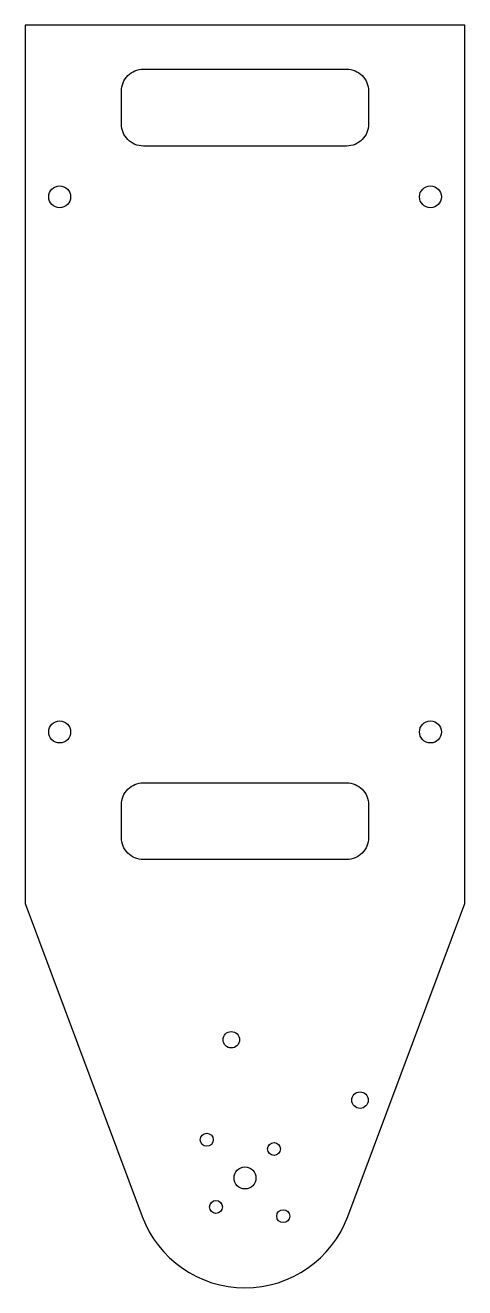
# Model space of a CAD drawing. Header units: inches. Extents: x -4 to 0, y -11.5 to 0.
import ezdxf

# ---------------------------------------------------------------- set-up
doc = ezdxf.new("R2010")
doc.units = ezdxf.units.IN
doc.layers.get('0').update_dxf_attribs({"linetype": 'CONTINUOUS'})

msp = doc.modelspace()

# ---------------------------------------------------------------- linework, layer by layer
for points in [[(0, -8), (0, 0), (-4, 0), (-4, -8), (-2.937, -10.85, 0.694254), (-1.063, -10.85)], [(-0.875, -0.6), (-0.875, -0.9, -0.414214), (-1.075, -1.1), (-2.925, -1.1, -0.414214), (-3.125, -0.9), (-3.125, -0.6, -0.414214), (-2.925, -0.4), (-1.075, -0.4, -0.414214)], [(-1.075, -7.6), (-2.925, -7.6, -0.414214), (-3.125, -7.4), (-3.125, -7.1, -0.414214), (-2.925, -6.9), (-1.075, -6.9, -0.414214), (-0.875, -7.1), (-0.875, -7.4, -0.414214)]]:
    msp.add_lwpolyline(points, format="xyb", close=True)
for centre, radius in [((-3.687, -1.563), 0.1), ((-0.312, -1.563), 0.1), ((-3.687, -6.437), 0.1), ((-0.312, -6.437), 0.1), ((-2.125, -9.241), 0.075), ((-0.953, -9.791), 0.075), ((-2.348, -10.152), 0.0591), ((-1.736, -10.236), 0.0591), ((-2, -10.5), 0.1), ((-2.264, -10.764), 0.0591), ((-1.652, -10.848), 0.0591)]:
    msp.add_circle(centre, radius)

doc.saveas('drawing.dxf')
